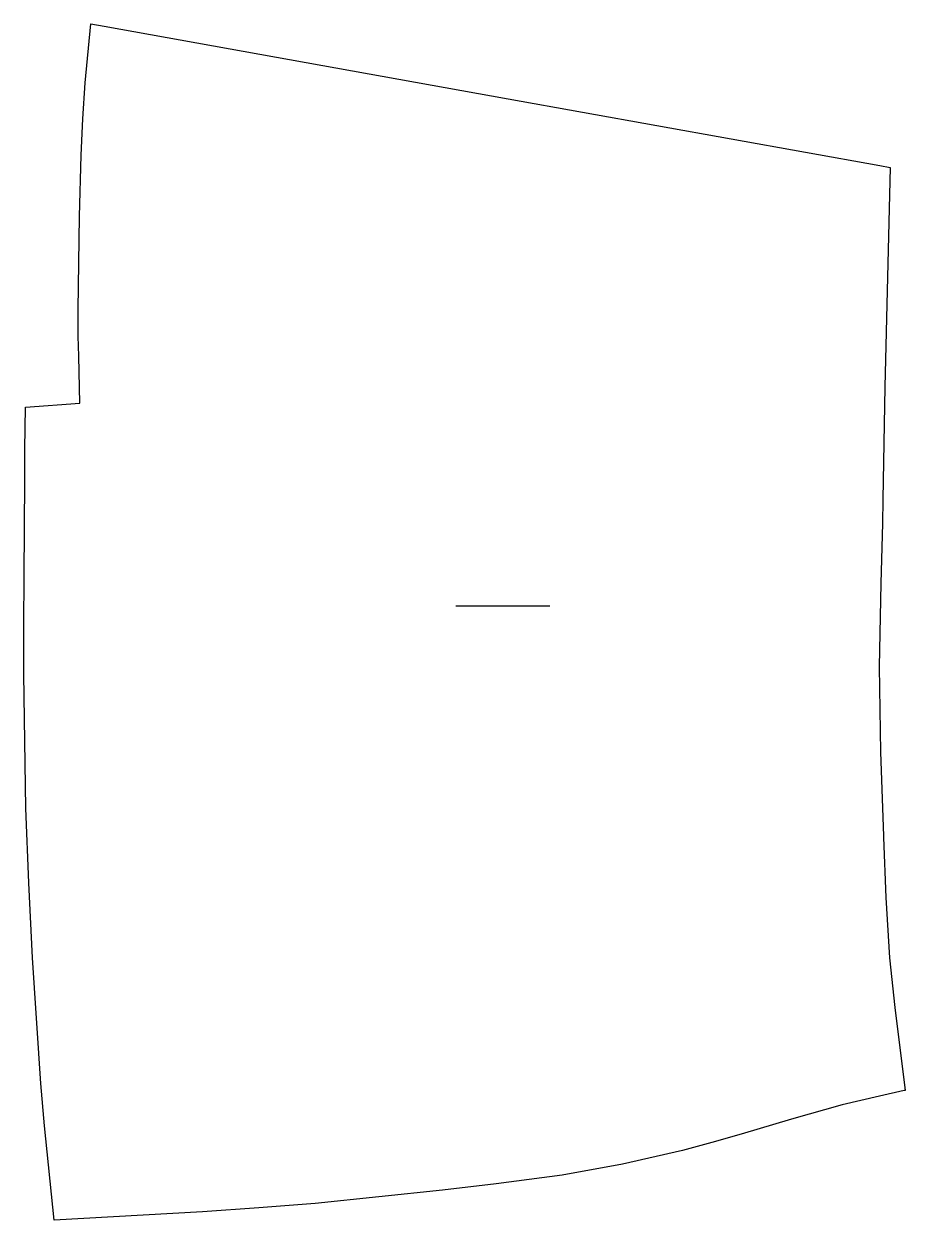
# Model space of a CAD drawing. Header units: inches. Extents: x 0 to 14.3, y 0 to 19.4.
import ezdxf

# ---------------------------------------------------------------- set-up
doc = ezdxf.new("R2010")
doc.units = ezdxf.units.IN

msp = doc.modelspace()

# ---------------------------------------------------------------- linework, layer by layer
at = {"layer": 'T001L001'}
for points in [[(0.488, 0), (0.333, 1.527), (0.276, 2.213), (0.141, 4.25), (0.077, 5.461), (0.03, 6.672), (0.001, 8.845), (0, 9.636), (0.002, 10.427), (0.014, 11.992), (0.016, 12.486), (0.028, 13.168), (0.904, 13.232), (0.889, 13.993), (0.879, 14.318), (0.879, 14.75), (0.902, 16.258), (0.927, 17.249), (0.954, 17.841), (0.994, 18.421), (1.081, 19.376), (1.297, 19.338), (7.842, 18.163), (13.86, 17.083), (14.03, 17.052), (13.944, 13.496), (13.911, 11.67), (13.903, 11.284), (13.876, 10.319), (13.851, 8.962), (13.873, 7.577), (13.921, 6.226), (13.922, 6.198), (13.96, 5.225), (14.021, 4.247), (14.106, 3.444), (14.271, 2.101), (14.255, 2.097), (13.858, 2.008), (13.25, 1.866), (12.429, 1.635), (11.619, 1.393), (11.141, 1.257), (10.664, 1.129), (9.693, 0.908), (8.718, 0.728), (7.651, 0.585), (6.779, 0.483), (4.717, 0.267), (3.806, 0.196), (2.893, 0.131), (0.488, 0)], [(6.995, 9.948), (8.52, 9.948)]]:
    msp.add_lwpolyline(points, dxfattribs=at)

doc.saveas('drawing.dxf')
